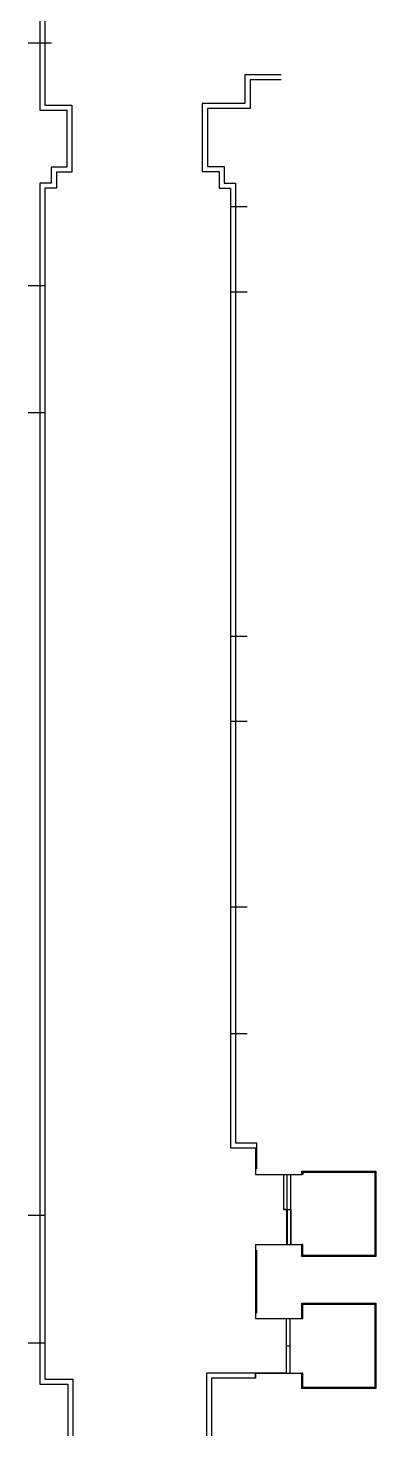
# Model space of a CAD drawing. Header units: millimetres. Extents: x 0 to 135706, y 0 to 79429.
# Drawn here: x 81952 to 86418, y 13479 to 31591 of the extents above; entities that cross this region are included whole.
import ezdxf

# ---------------------------------------------------------------- set-up
doc = ezdxf.new("R2010")
doc.units = ezdxf.units.MM

msp = doc.modelspace()

# ---------------------------------------------------------------- linework, layer by layer
for p, q in [((82167.059, 33211.018), (82167.059, 30602.018)), ((82102.059, 32454.018), (82102.059, 31403.018)), ((81952.059, 31403.018), (82252.059, 31403.018)), ((82102.059, 31403.018), (82102.059, 30537.018)), ((84802.059, 30989.018), (84737.059, 30989.018)), ((84737.059, 30989.018), (84737.059, 30622.018)), ((85202.059, 30989.018), (84802.059, 30989.018)), ((85202.059, 30924.018), (84802.059, 30924.018)), ((84802.059, 30924.018), (84802.059, 30557.018)), ((84254.059, 30622.018), (84189.059, 30622.018)), ((84189.059, 30622.018), (84189.059, 29812.018)), ((84737.059, 30622.018), (84254.059, 30622.018)), ((82102.059, 30537.018), (82447.059, 30537.018)), ((82167.059, 30602.018), (82447.059, 30602.018)), ((82447.059, 30602.018), (82512.059, 30602.018)), ((82447.059, 30537.018), (82447.059, 29802.018)), ((82512.059, 30602.018), (82512.059, 29804.395)), ((84802.059, 30557.018), (84254.059, 30557.018)), ((84254.059, 30557.018), (84254.059, 29812.018)), ((82447.059, 29802.018), (82249.059, 29802.018)), ((82249.059, 29802.018), (82249.059, 29598.018)), ((82512.059, 29739.395), (82314.059, 29739.395)), ((82314.059, 29739.395), (82314.059, 29598.018)), ((82512.059, 29804.395), (82512.059, 29739.395)), ((84189.059, 29812.018), (84189.059, 29747.018)), ((84189.059, 29747.018), (84404.059, 29747.018)), ((84254.059, 29812.018), (84469.059, 29812.018)), ((84404.059, 29747.018), (84404.059, 29598.018)), ((84469.059, 29812.018), (84469.059, 29598.018)), ((82249.059, 29598.018), (82102.059, 29598.018)), ((82102.059, 29598.018), (82102.059, 28281.018)), ((82314.059, 29533.018), (82167.059, 29533.018)), ((82167.059, 29533.018), (82167.059, 14210.018)), ((82314.059, 29598.018), (82314.059, 29533.018)), ((84404.059, 29598.018), (84404.059, 29533.018)), ((84404.059, 29533.018), (84552.059, 29533.018)), ((84469.059, 29598.018), (84617.059, 29598.018)), ((84552.059, 29533.018), (84552.059, 17251.018)), ((84617.059, 29598.018), (84617.059, 29294.018)), ((84552.059, 29294.018), (84767.059, 29294.018)), ((84617.059, 29294.018), (84617.059, 28198.018)), ((81952.059, 28281.018), (82167.059, 28281.018)), ((82102.059, 28281.018), (82102.059, 26644.018)), ((84552.059, 28198.018), (84767.059, 28198.018)), ((84617.059, 28198.018), (84617.059, 23768.018)), ((81952.059, 26644.018), (82167.059, 26644.018)), ((82102.059, 26644.018), (82102.059, 16320.018)), ((84552.059, 23768.018), (84767.059, 23768.018)), ((84617.059, 23768.018), (84617.059, 22673.018)), ((84552.059, 22673.018), (84767.059, 22673.018)), ((84617.059, 22673.018), (84617.059, 20287.018)), ((84552.059, 20287.018), (84767.059, 20287.018)), ((84617.059, 20287.018), (84617.059, 18655.018)), ((84552.059, 18655.018), (84767.059, 18655.018)), ((84617.059, 18655.018), (84617.059, 17251.018)), ((84552.059, 17251.018), (84552.059, 17186.018)), ((84617.059, 17251.018), (84887.059, 17251.018)), ((84887.059, 17251.018), (84887.059, 16913.018)), ((84552.059, 17186.018), (84874.059, 17186.018)), ((84874.059, 17186.018), (84874.059, 16913.018)), ((84887.059, 16913.018), (84874.059, 16913.018)), ((84874.059, 16913.018), (84874.059, 16841.018)), ((85468.059, 16841.018), (85468.059, 16886.018)), ((85468.059, 16886.018), (86418.059, 16886.018)), ((85481.059, 16873.018), (86405.059, 16873.018)), ((85481.059, 16873.018), (85481.059, 16841.018)), ((86405.059, 16873.018), (86405.059, 15799.018)), ((86418.059, 16886.018), (86418.059, 15786.018)), ((84874.059, 16841.018), (85230.059, 16841.018)), ((84874.059, 16841.018), (85468.059, 16841.018)), ((85230.059, 16841.018), (85230.059, 16391.018)), ((85230.059, 16841.018), (85230.059, 16391.518)), ((85278.059, 16391.518), (85278.059, 16841.018)), ((85326.059, 15942.018), (85326.059, 16841.018)), ((85481.059, 16841.018), (85468.059, 16841.018)), ((81952.059, 16320.018), (82167.059, 16320.018)), ((82102.059, 16320.018), (82102.059, 14675.018)), ((85230.059, 16391.518), (85278.059, 16391.518)), ((85276.059, 16391.018), (85230.059, 16391.018)), ((85276.059, 15941.018), (85276.059, 16391.018)), ((85278.059, 16391.518), (85278.059, 15942.018)), ((85278.059, 16391.518), (85326.059, 16391.518)), ((85326.059, 16391.518), (85326.059, 15942.018)), ((84874.059, 15941.018), (85276.059, 15941.018)), ((84874.059, 15941.018), (84874.059, 15869.018)), ((84874.059, 15941.018), (85468.059, 15941.018)), ((85468.059, 15786.018), (85468.059, 15941.018)), ((85481.059, 15941.018), (85468.059, 15941.018)), ((85481.059, 15799.018), (85481.059, 15941.018)), ((84874.059, 15869.018), (84887.059, 15869.018)), ((84874.059, 15869.018), (84874.059, 15059.018)), ((84887.059, 15869.018), (84887.059, 15059.018)), ((86418.059, 15786.018), (85468.059, 15786.018)), ((86405.059, 15799.018), (85481.059, 15799.018)), ((84887.059, 15059.018), (84874.059, 15059.018)), ((84874.059, 15059.018), (84874.059, 14987.018)), ((85468.059, 14987.018), (85468.059, 15188.018)), ((85468.059, 15188.018), (86418.059, 15188.018)), ((85481.059, 14987.018), (85481.059, 15175.018)), ((85481.059, 15175.018), (86405.059, 15175.018)), ((86405.059, 15175.018), (86405.059, 14101.018)), ((86418.059, 15188.018), (86418.059, 14088.018)), ((84874.059, 14987.018), (85266.059, 14987.018)), ((84874.059, 14987.018), (85468.059, 14987.018)), ((85266.059, 14987.018), (85266.059, 14287.018)), ((85266.059, 14987.018), (85266.059, 14287.018)), ((85314.059, 14987.018), (85314.059, 14287.018)), ((85468.059, 14987.018), (85481.059, 14987.018)), ((81952.059, 14675.018), (82167.059, 14675.018)), ((82102.059, 14675.018), (82102.059, 14145.018)), ((85266.059, 14637.018), (85314.059, 14637.018)), ((82102.059, 14145.018), (82462.059, 14145.018)), ((82167.059, 14210.018), (82462.059, 14210.018)), ((82462.059, 14210.018), (82527.059, 14210.018)), ((82462.059, 14145.018), (82462.059, 13479.018)), ((82527.059, 14210.018), (82527.059, 13479.018)), ((84308.059, 14284.018), (84243.059, 14284.018)), ((84243.059, 14284.018), (84243.059, 13479.018)), ((84874.059, 14284.018), (84308.059, 14284.018)), ((84874.059, 14219.018), (84308.059, 14219.018)), ((84308.059, 14219.018), (84308.059, 13479.018)), ((85266.059, 14287.018), (84874.059, 14287.018)), ((84874.059, 14287.018), (84874.059, 14219.018)), ((84874.059, 14287.018), (85468.059, 14287.018)), ((84874.059, 14219.018), (84874.059, 14284.018)), ((85468.059, 14088.018), (85468.059, 14287.018)), ((85481.059, 14287.018), (85468.059, 14287.018)), ((85481.059, 14101.018), (85481.059, 14287.018)), ((86418.059, 14088.018), (85468.059, 14088.018)), ((86405.059, 14101.018), (85481.059, 14101.018))]:
    msp.add_line(p, q)

doc.saveas('drawing.dxf')
